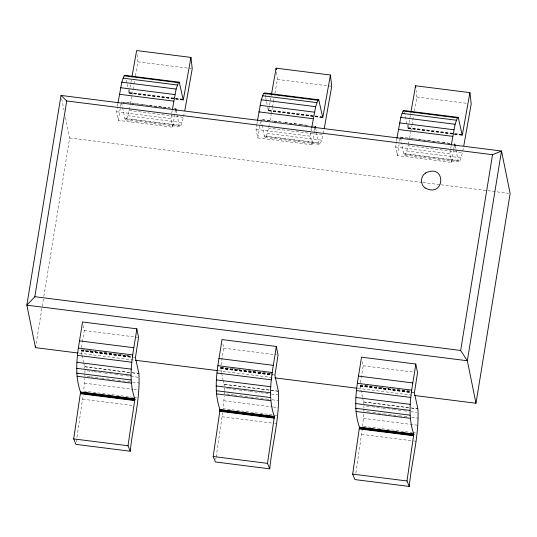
<?xml version="1.0" encoding="UTF-8"?>
<svg xmlns="http://www.w3.org/2000/svg" width="537" height="537" viewBox="0 0 537 537"><rect width="100%" height="100%" fill="white"/><g stroke="black" fill="none" stroke-linecap="round" stroke-linejoin="round"><path stroke-width="0.4" stroke-dasharray="2.69 2.01" d="M84.913 373.739L84.9 376.142L89.833 376.766M84.92 372.94L84.94 370.537L93.17 371.57M224.406 391.339L224.385 393.742L233.441 394.89M224.412 390.54L224.426 388.137L227.722 388.553M363.891 408.946L363.871 411.349L366.341 411.657M363.898 408.147L363.918 405.744L371.322 406.677M81.98 354.91L81.147 349.882L133.001 356.42M221.472 372.517L220.68 367.1M362.509 397.199L360.079 386.016L360.166 384.7L361.817 384.908M133.075 397.313L83.691 391.084L84.752 378.491M276.683 415.437L223.177 408.684L224.244 396.091M362.663 426.291L363.73 413.698M76.294 441.904L83.154 395.125M216.143 457.047L222.647 412.731M355.877 473.003L362.133 430.332M215.78 459.511L216.022 457.866M81.503 347.499L82.289 342.666M82.416 341.854L84.235 330.564L83.282 325.878M220.996 365.106L223.721 348.171L222.613 342.7M360.481 382.706L363.213 365.771L362.099 360.307M36.167 343.526L43.698 297.29M43.833 296.464L69.662 137.928L65.172 115.864M175.471 109.723L172.625 127.195L118.301 120.342L116.549 111.75L117.328 106.977M117.455 106.185L117.845 103.802M118.301 120.342L121.147 102.862M172.625 127.195L170.88 118.603L172.169 110.656M314.313 131.297L312.118 144.802L257.787 137.942L256.042 129.35L256.814 124.584M256.948 123.792L257.33 121.409M257.787 137.942L260.633 120.469M312.118 144.802L310.366 136.203L311.145 131.437M311.272 130.645L311.661 128.262M314.447 130.498L314.964 127.323M453.671 149.695L451.604 162.402L397.273 155.549L395.527 146.957L396.306 142.184M396.434 141.392L396.823 139.009M397.273 155.549L399.085 144.426M399.609 141.251L400.125 138.069M451.604 162.402L449.852 153.81L450.63 149.044M450.758 148.252L451.147 145.863M453.805 148.897L454.45 144.93M128.242 89.901L128.947 93.257L131.531 79.281M130.504 103.668L132.827 90.538M132.975 89.719L133.847 84.799M133.988 83.973L134.572 80.691M135.445 75.771L137.908 61.822L136.895 52.975M267.728 107.501L268.433 110.864L269.42 105.91M269.567 105.091L271.313 95.244M270.138 120.449L271.151 114.71M271.299 113.884L272.319 108.145M272.46 107.326L273.333 102.399M273.481 101.58L274.058 98.298M274.931 93.378L277.401 79.429L276.568 72.186M407.221 125.108L407.925 128.464L408.912 123.517M409.06 122.691L410.798 112.851M409.624 138.056L410.644 132.31M410.792 131.491L411.805 125.745M411.953 124.926L413.55 115.905M414.416 110.978L416.887 97.029L416.148 90.599M122.637 107.682L124.806 118.348L125.524 119.838L126.551 118.939L127.793 115.737L130.202 105.185M125.524 119.838L179.855 126.692L180.875 125.799L182.117 122.59L184.533 112.038M262.13 125.289L264.298 135.955L265.016 137.438L266.037 136.546L267.278 133.337L269.695 122.792M323.267 133.438L324.019 129.645M408.429 144.185L409.181 140.392M462.753 151.045L463.505 147.245M265.016 137.438L319.34 144.299L320.361 143.399L321.609 140.197L322.965 134.955L268.634 128.101M404.502 155.045L405.522 154.146L406.771 150.944L408.127 145.702L462.451 152.562L461.095 157.797L459.853 161.006L458.826 161.899L404.502 155.045L403.784 153.555L401.616 142.889M121.335 102.017L170.826 108.098M137.908 61.822L191.414 68.575M277.401 79.429L330.906 86.182M416.887 97.029L467.096 103.366M129.209 92.411L174.478 98.123M175.304 98.224L183.533 99.264M268.695 110.011L323.026 116.871M408.187 127.618L462.511 134.472M129.135 92.767L183.466 99.627M268.628 110.374L322.952 117.227M408.113 127.974L462.438 134.834M129.068 93.042L183.392 99.902M268.554 110.649L322.878 117.502M408.039 128.249L453.315 133.961M454.141 134.069L462.37 135.109M128.907 93.183L183.325 100.07M268.399 110.783L322.818 117.67M407.885 128.39L462.303 135.277M174.075 108.541L175.72 108.749M262.526 119.704L273.273 121.026M274.051 121.154L283.972 122.382M284.751 122.51L299.612 124.356M300.391 124.483L308.668 125.497M312.782 126.014L314.434 126.222M400.367 137.096L450.624 143.413M123.114 102.151L148.635 105.373M149.461 105.474L170.034 108.071M262.472 119.825L270.836 120.791M273.998 121.281L281.536 122.141M284.697 122.631L302.942 124.846M303.761 124.946L308.701 125.571M400.448 137.15L403.743 137.566M406.898 138.056L414.443 138.915M417.598 139.405L435.843 141.62M436.668 141.721L441.602 142.345M442.428 142.446L446.542 142.97M447.368 143.07L450.657 143.486M160.785 107.212L162.429 107.42M293.685 123.987L295.33 124.195M129.149 110.494L183.473 117.355M116.549 111.75L170.88 118.603M256.042 129.35L310.366 136.203M395.527 146.957L449.852 153.81M127.793 115.737L182.117 122.59M267.278 133.337L321.609 140.197M406.771 150.944L461.095 157.797M124.806 118.348L179.136 125.208L179.855 126.692M264.298 135.955L318.622 142.808L319.34 144.299M403.784 153.555L458.115 160.415L458.826 161.899M126.551 118.939L180.875 125.799M266.037 136.546L320.361 143.399M405.522 154.146L459.853 161.006M69.662 137.928L422.055 182.399M422.881 182.506L440.333 184.708M441.166 184.815L508.485 193.307M84.235 330.564L137.74 337.317M223.721 348.171L276.407 354.816M363.213 365.771L413.423 372.107M82.839 349.701L85.309 350.017M88.598 350.433L92.713 350.95M93.539 351.05L96.009 351.366M99.298 351.782L103.413 352.299M104.238 352.406L108.353 352.923M109.179 353.024L114.119 353.648M114.938 353.755L119.053 354.272M119.879 354.38L124.819 354.997M125.638 355.105L129.759 355.622M221.506 367.201L225.621 367.724M226.439 367.825L228.91 368.134M232.206 368.55L236.32 369.073M237.139 369.174L239.609 369.49M242.905 369.906L247.02 370.423M247.846 370.523L251.96 371.047M252.779 371.148L257.72 371.772M258.545 371.879L262.66 372.396M263.486 372.497L268.419 373.121M269.245 373.228L272.534 373.645M365.106 385.324L369.221 385.841M370.047 385.949L372.517 386.257M375.806 386.674L379.921 387.197M380.746 387.298L383.217 387.613M386.506 388.023L390.621 388.546M391.446 388.647L393.916 388.963M397.212 389.379L401.327 389.896M402.146 390.003L406.261 390.52M407.086 390.621L412.027 391.245M220.633 367.483L272.494 374.027M360.126 385.089L411.98 391.634M81.114 350.245L132.975 356.79M220.606 367.845L272.46 374.39M360.092 385.452L411.953 391.997M81.1 350.56L132.954 357.105M133.78 357.212L135.425 357.414M220.586 368.167L272.447 374.712M273.273 374.813L274.917 375.021M360.079 385.767L411.933 392.312M412.758 392.419L414.403 392.628M81.1 350.809L132.961 357.353M220.593 368.416L272.447 374.96M360.079 386.016L411.939 392.56M81.121 350.976L132.975 357.521M220.606 368.583L272.467 375.128M360.099 386.184L413.604 392.936M79.543 353.212L135.23 360.24M218.337 370.731L274.024 377.759M357.964 388.352L414.483 395.487M83.705 362.777L84.564 366.711L131.491 372.671M132.31 372.738L138.895 373.571M223.191 380.384L224.057 384.317L278.381 391.171M362.683 397.984L363.542 401.918L410.469 407.878M411.288 407.945L417.873 408.778M84.564 366.711L131.511 372.759M132.324 372.819L138.922 373.692M224.057 384.317L278.408 391.298M363.542 401.918L410.49 407.966M411.302 408.026L417.9 408.899M93.995 371.678L103.869 372.926M104.695 373.027L108.81 373.544M109.635 373.651L114.576 374.276M115.395 374.376L119.509 374.9M120.335 375.001L125.275 375.625M126.094 375.725L138.445 377.289M228.547 388.66L238.421 389.902M239.247 390.01L249.121 391.251M249.947 391.359L259.821 392.607M260.646 392.708L264.761 393.232M265.587 393.332L270.527 393.957M271.346 394.057L277.931 394.89M372.148 406.778L382.029 408.026M382.847 408.133L392.728 409.375M393.547 409.483L403.428 410.731M404.254 410.832L406.717 411.141M410.839 411.664L416.598 412.389M90.659 376.867L100.54 378.115M101.359 378.216L106.299 378.84M107.125 378.947L111.24 379.464M112.058 379.572L114.529 379.881M117.825 380.297L121.939 380.814M122.758 380.921L126.88 381.438M127.699 381.545L131.813 382.062M132.639 382.163L139.224 382.995M234.266 394.99L239.2 395.615M240.026 395.715L244.14 396.239M244.966 396.34L249.9 396.964M250.725 397.071L254.84 397.588M255.666 397.689L259.78 398.212M260.606 398.313L265.54 398.937M266.365 399.045L268.836 399.353M272.125 399.77L278.71 400.602M367.167 411.765L372.107 412.389M372.926 412.49L377.041 413.007M377.867 413.114L382.807 413.738M383.626 413.839L387.748 414.363M388.566 414.463L398.447 415.712M399.266 415.813L403.388 416.336M404.207 416.437L407.502 416.853M411.617 417.37L418.202 418.202M84.47 383.183L133.035 389.312M133.854 389.419L138.794 390.043M223.956 400.79L272.521 406.918M273.346 407.019L278.287 407.643M363.448 418.39L417.773 425.25M133.901 397.42L137.19 397.836M363.489 426.391L412.054 432.52M412.879 432.627L416.168 433.044M82.624 399.172L132.834 405.509M222.11 416.772L273.971 423.317M274.796 423.424L276.441 423.633M361.602 434.379L413.456 440.924M414.282 441.025L415.927 441.233M221.64 373.302L223.023 379.592M82.154 355.695L83.53 361.992M363.556 401.958L363.71 403.522M84.578 366.751L84.732 368.315M224.07 384.398L224.218 385.922M455.108 145.648L455.779 148.93M455.94 149.749L458.115 160.415M404.549 111.985L407.053 124.289M400.615 137.969L401.448 142.07M315.622 128.041L316.286 131.323M316.454 132.142L318.622 142.808M265.056 94.378L265.56 96.841M265.728 97.66L266.392 100.943M266.56 101.761L267.56 106.682M260.962 119.55L261.962 124.47M176.129 110.441L176.801 113.723M176.968 114.542L179.136 125.208M126.235 80.06L126.907 83.336M127.074 84.161L128.075 89.082M121.637 102.762L122.47 106.863M61.681 98.701L64.01 110.145"/><path stroke-width="0.81" d="M80.51 392.493L80.496 392.003C72.482 369.107 79.342 345.009 82.49 321.972L136.814 328.825L138.559 337.424L135.431 357.669L138.895 373.571C140.425 399.682 132.807 425.411 130.256 451.228L75.925 444.374L73.69 438.904L80.51 392.493L134.834 399.347L128.021 445.764L130.256 451.228M134.834 399.347L134.821 398.857C126.813 375.967 133.673 351.869 136.814 328.825M219.995 410.093L219.982 409.603C211.974 386.714 218.834 362.616 221.976 339.572L276.3 346.432L278.052 355.024L274.917 375.269L278.381 391.171C279.911 417.289 272.293 443.018 269.742 468.835L215.418 461.974L213.182 456.51L219.995 410.093L274.326 416.954L267.507 463.364L269.742 468.835M274.326 416.954L274.306 416.464C266.298 393.567 273.158 369.469 276.3 346.432M409.228 486.435L406.999 480.971L413.799 434.064L359.468 427.204C351.46 404.314 358.32 380.216 361.461 357.179L415.792 364.032L417.538 372.631L414.403 392.876L417.873 408.778C419.397 434.889 411.778 460.618 409.228 486.435L354.903 479.581L352.668 474.111L359.468 427.21M413.799 434.057C405.791 411.167 412.644 387.07 415.792 364.032M414.483 395.487L475.983 403.247L510.15 193.515L501.504 151.025L61.017 95.432L26.85 305.164L35.496 347.654L77.885 353.004M475.983 403.247L467.338 360.75L26.85 305.164L34.845 296.713L66.729 100.963L61.017 95.432M35.496 347.654L35.764 346.003M117.972 103.01L121.812 82.201L124.067 75.798L124.946 75.334L179.271 82.188L183.271 100.117L190.944 57.419L136.613 50.565L131.968 76.818M172.303 109.863L176.136 89.061L178.398 82.658L179.271 82.188M257.465 120.61L261.297 99.808L263.56 93.404L264.432 92.935L318.763 99.795L322.764 117.717L330.43 75.026L276.105 68.165L271.453 94.425M311.789 127.47L315.622 106.662L317.884 100.258L318.763 99.795M396.95 138.217L400.783 117.408L403.045 111.005L403.925 110.541L458.249 117.395L462.25 135.324L469.915 92.626L415.591 85.772L410.946 112.025M451.275 145.071L455.114 124.269L457.37 117.865L458.249 117.395M460.652 350.446L492.536 154.703L501.504 151.025L467.338 360.75L460.652 350.446L34.845 296.713M184.829 110.521L192.239 68.682L190.944 57.419M324.321 128.128L331.725 86.282L330.43 75.026M463.807 145.728L471.218 103.889L469.915 92.626M175.471 109.723L175.767 108.722L176.129 110.441M314.964 127.323L315.253 126.329L315.622 128.041M454.45 144.93L454.745 143.929L455.108 145.648M425.479 173.055C420.437 176.405 420.088 184.473 425.116 187.997M425.479 173.062C446.348 162.557 445.408 198.589 425.116 187.99M124.067 75.798L178.398 82.658M263.56 93.404L317.884 100.258M403.045 111.005L457.37 117.865M123 78.14L177.324 85M262.486 95.747L316.817 102.601M401.978 113.347L456.302 120.207M121.812 82.201L176.136 89.061M261.297 99.808L315.622 106.662M400.783 117.408L455.114 124.269M120.583 87.706L174.908 94.559M260.069 105.306L314.393 112.166M399.555 122.913L453.886 129.766M119.395 94.27L173.726 101.124M258.888 111.871L313.212 118.731M398.373 129.477L452.704 136.331M66.729 100.963L492.536 154.703M79.442 340.874L133.767 347.728M218.928 358.474L273.259 365.335M358.421 376.081L412.745 382.935M78.395 348.077L132.72 354.937M217.881 365.684L272.205 372.537M357.367 383.284L411.698 390.144M135.23 360.24L217.512 370.624M274.857 377.86L357.139 388.244M77.543 355.387L131.874 362.24M217.035 372.987L271.36 379.84M356.521 390.594L410.852 397.447M76.959 362.294L131.283 369.147M216.445 379.901L270.776 386.754M355.937 397.501L410.261 404.354M76.67 368.335L130.994 375.195M216.156 385.942L270.487 392.795M355.648 403.542L409.973 410.402M76.697 373.101L131.028 379.961M216.189 390.708L270.514 397.561M355.675 408.308L409.999 415.168M77.046 376.262L131.37 383.116M216.532 393.869L270.863 400.723M356.024 411.47L410.349 418.323M80.49 391.997L134.821 398.857M219.982 409.597L274.306 416.464M80.51 392.198L134.841 399.051M220.002 409.798L274.326 416.658M359.488 427.405L413.812 434.258M359.488 427.7L413.812 434.554M80.49 392.862L134.814 399.716M219.975 410.469L274.3 417.323M359.461 428.07L413.792 434.93M80.443 393.279L134.774 400.132M219.935 410.886L274.259 417.739M359.421 428.486L413.752 435.339M80.389 393.702L134.72 400.562M219.881 411.308L274.206 418.162M359.367 428.909L413.691 435.769M73.69 438.904L128.021 445.764M213.182 456.51L267.507 463.364M352.668 474.111L406.999 480.971M415.591 85.772L415.779 87.383M276.105 68.165L276.287 69.776"/></g></svg>
